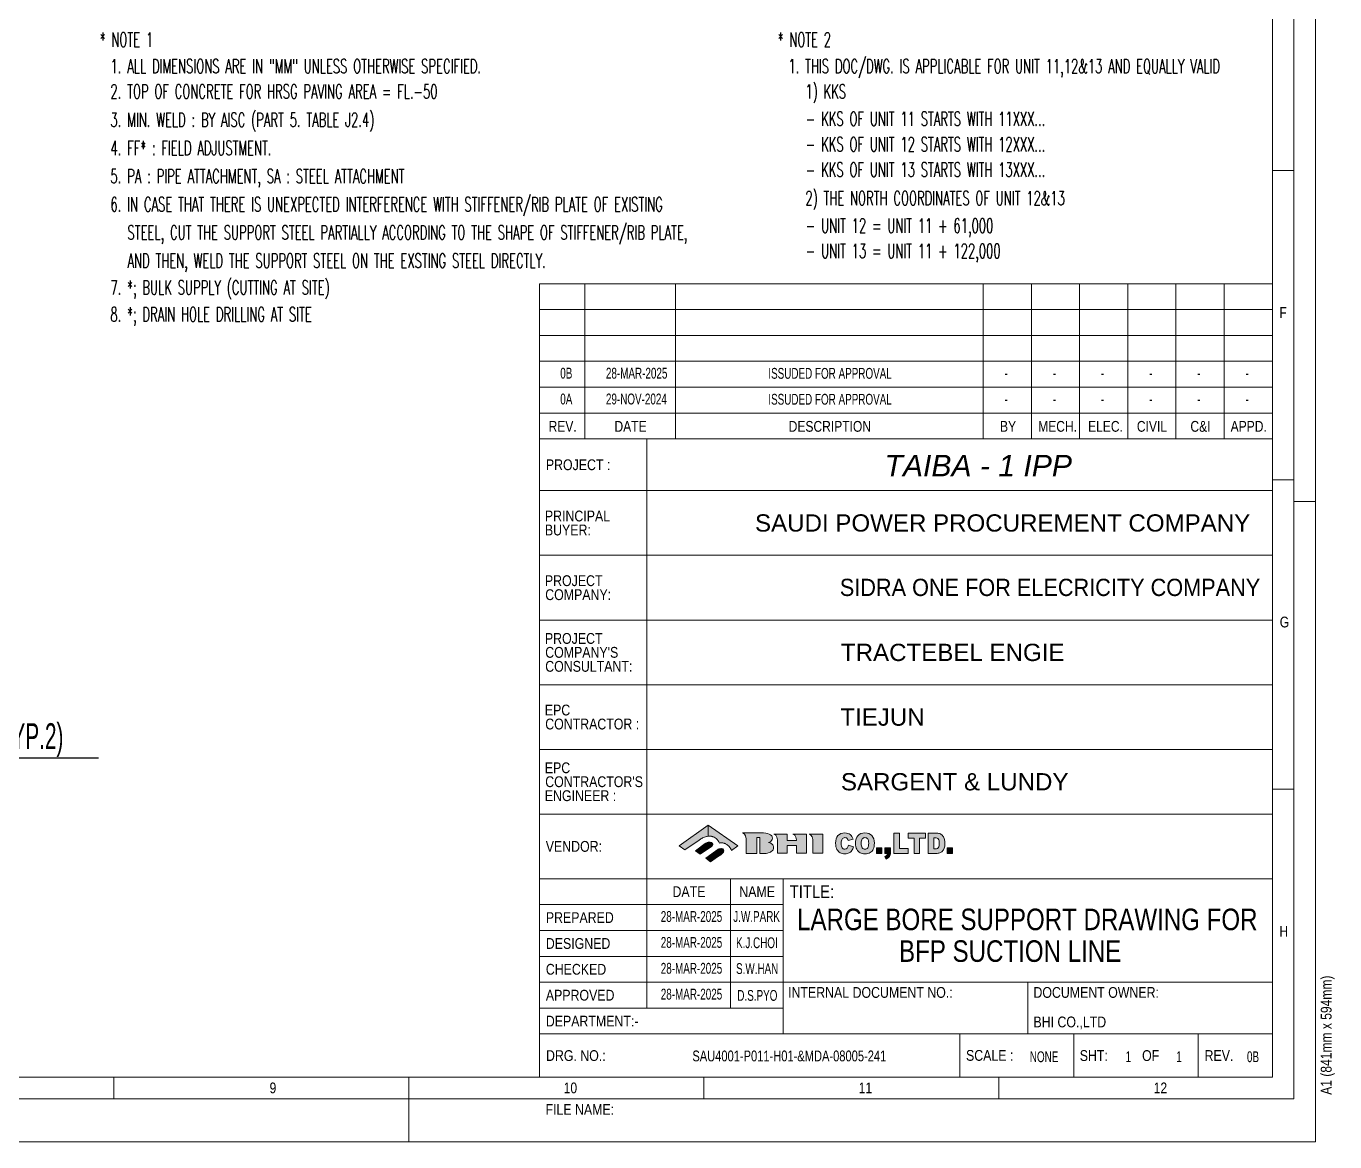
# Model space of a CAD drawing. Header units: millimetres. Extents: x 0 to 4222, y 0 to 2966.
# Drawn here: x 2707 to 4222, y 0 to 1292 of the extents above; entities that cross this region are included whole.
import ezdxf
from ezdxf.enums import TextEntityAlignment as Align

# ---------------------------------------------------------------- set-up
doc = ezdxf.new("R2010")
doc.units = ezdxf.units.MM
doc.header["$LTSCALE"] = 50
for name, color, linetype, lineweight in [('4', 4, 'Continuous', 9), ('G-ANNO-BRDR', 3, 'Continuous', 0), ('G-ANNO-TTLB', 7, 'Continuous', 0)]:
    doc.layers.add(name, color=color, linetype=linetype, lineweight=lineweight)
for name, color, linetype in [('dimension', 7, 'Continuous'), ('Layer 1', 7, 'Continuous'), ('text', 2, 'Continuous')]:
    doc.layers.add(name, color=color, linetype=linetype)
doc.styles.add('ROMANS', font='romans.shx', dxfattribs={"width": 0.8, "bigfont": 'whgtxt.shx'})
doc.styles.add('Style-Arial', font='ARIAL.TTF')
doc.styles.add('Style-Arial IF', font='ARIALI.TTF')
doc.styles.add('Style-Arial Narrow', font='ARIALN.TTF')

# ---------------------------------------------------------------- blocks, each defined once
blk = doc.blocks.new('block 21')
at = {"layer": 'Layer 1', "true_color": 0x004081}
h = blk.add_hatch(color=156, dxfattribs=at)
h.dxf.hatch_style = 2
edge = h.paths.add_edge_path()
edge.add_spline(control_points=[(6.321, 16.872), (6.321, 16.872), (6.321, 16.872), (6.321, 16.872), (6.321, 17.616), (6.321, 17.616), (6.321, 17.616), (6.467, 17.616), (6.467, 17.616), (6.467, 17.616), (6.467, 16.872), (6.467, 16.872), (6.467, 16.872), (6.535, 16.872), (6.535, 16.872), (6.643, 16.872), (6.72, 16.875), (6.764, 16.882), (6.809, 16.889), (6.854, 16.9), (6.9, 16.915), (6.945, 16.931), (6.98, 16.947), (7.004, 16.963), (7.039, 16.986), (7.066, 17.014), (7.085, 17.048), (7.104, 17.081), (7.114, 17.119), (7.114, 17.161), (7.114, 17.218), (7.093, 17.267), (7.051, 17.306), (7.009, 17.345), (6.952, 17.371), (6.881, 17.384), (7.001, 17.438), (7.062, 17.506), (7.062, 17.589), (7.062, 17.675), (7.009, 17.741), (6.903, 17.786), (6.821, 17.821), (6.694, 17.838), (6.522, 17.838), (6.522, 17.838), (6.057, 17.838), (6.057, 17.838), (6.057, 17.838), (6.058, 17.838), (6.058, 17.838), (6.058, 17.838), (5.66, 17.838), (5.66, 17.838), (5.66, 17.838), (5.829, 17.768), (5.829, 17.564), (5.829, 17.564), (5.829, 17.564), (5.829, 17.564), (5.829, 17.564), (5.829, 16.872), (5.829, 16.872), (5.829, 16.872), (6.321, 16.872), (6.321, 16.872)], knot_values=[0, 0, 0, 0, 0.0001, 0.0002, 1, 1, 1, 2, 2, 2, 3, 3, 3, 4, 4, 4, 5, 5, 5, 6, 6, 6, 7, 7, 7, 8, 8, 8, 9, 9, 9, 10, 10, 10, 11, 11, 11, 12, 12, 12, 13, 13, 13, 14, 14, 14, 15, 15, 15, 16, 16, 16, 17, 17, 17, 18, 18, 18, 19, 19, 19, 20, 20, 20, 21, 21, 21, 21], degree=3, periodic=0)
h = blk.add_hatch(color=156, dxfattribs=at)
h.dxf.hatch_style = 2
edge = h.paths.add_edge_path()
edge.add_spline(control_points=[(7.523, 17.785), (7.523, 17.785), (7.523, 17.785), (7.523, 17.785), (7.125, 17.785), (7.125, 17.785), (7.125, 17.785), (7.294, 17.715), (7.294, 17.511), (7.294, 17.511), (7.294, 17.511), (7.294, 17.511), (7.294, 17.511), (7.294, 16.898), (7.294, 16.898), (7.294, 16.898), (7.754, 16.898), (7.754, 16.898), (7.754, 16.898), (7.754, 17.241), (7.754, 17.241), (7.754, 17.241), (8.184, 17.241), (8.184, 17.241), (8.184, 17.241), (8.184, 16.898), (8.184, 16.898), (8.184, 16.898), (8.644, 16.898), (8.644, 16.898), (8.644, 16.898), (8.644, 17.785), (8.644, 17.785), (8.644, 17.785), (8.412, 17.785), (8.412, 17.785), (8.412, 17.785), (8.412, 17.785), (8.412, 17.785), (8.412, 17.785), (8.014, 17.785), (8.014, 17.785), (8.014, 17.785), (8.183, 17.715), (8.183, 17.511), (8.183, 17.511), (8.184, 17.511), (8.184, 17.511), (8.184, 17.511), (8.184, 17.484), (8.184, 17.484), (8.184, 17.484), (7.754, 17.484), (7.754, 17.484), (7.754, 17.484), (7.754, 17.785), (7.754, 17.785), (7.754, 17.785), (7.523, 17.785), (7.523, 17.785), (7.523, 17.785), (7.523, 17.785), (7.523, 17.785)], knot_values=[0, 0, 0, 0, 0.0001, 0.0002, 1, 1, 1, 2, 2, 2, 3, 3, 3, 4, 4, 4, 5, 5, 5, 6, 6, 6, 7, 7, 7, 8, 8, 8, 9, 9, 9, 10, 10, 10, 11, 11, 11, 12, 12, 12, 13, 13, 13, 14, 14, 14, 15, 15, 15, 16, 16, 16, 17, 17, 17, 18, 18, 18, 19, 19, 19, 20, 20, 20, 20], degree=3, periodic=0)
h = blk.add_hatch(color=156, dxfattribs=at)
h.dxf.hatch_style = 2
edge = h.paths.add_edge_path()
edge.add_spline(control_points=[(8.946, 16.898), (8.946, 16.898), (8.946, 16.898), (8.946, 16.898), (9.406, 16.898), (9.406, 16.898), (9.406, 16.898), (9.406, 17.785), (9.406, 17.785), (9.406, 17.785), (9.176, 17.785), (9.176, 17.785), (9.176, 17.785), (9.176, 17.785), (9.176, 17.785), (9.176, 17.785), (8.778, 17.785), (8.778, 17.785), (8.778, 17.785), (8.939, 17.718), (8.946, 17.525), (8.946, 17.525), (8.946, 16.898), (8.946, 16.898)], knot_values=[0, 0, 0, 0, 0.0001, 0.0002, 1, 1, 1, 2, 2, 2, 3, 3, 3, 4, 4, 4, 5, 5, 5, 6, 6, 6, 7, 7, 7, 7], degree=3, periodic=0)
at = {"layer": 'Layer 1', "lineweight": 0}
for points, knots in [([(7.051, 17.306), (7.009, 17.345), (6.952, 17.371), (6.881, 17.384), (7.001, 17.438), (7.062, 17.506), (7.062, 17.589), (7.062, 17.675), (7.009, 17.741), (6.903, 17.786), (6.821, 17.821), (6.694, 17.838), (6.522, 17.838), (6.522, 17.838), (6.057, 17.838), (6.057, 17.838), (6.057, 17.838), (6.058, 17.838), (6.058, 17.838), (6.058, 17.838), (5.66, 17.838), (5.66, 17.838), (5.66, 17.838), (5.829, 17.768), (5.829, 17.564), (5.829, 17.564), (5.829, 17.564), (5.829, 17.564), (5.829, 17.564), (5.829, 16.872), (5.829, 16.872), (5.829, 16.872), (6.321, 16.872), (6.321, 16.872), (6.321, 16.872), (6.321, 17.616), (6.321, 17.616), (6.321, 17.616), (6.467, 17.616), (6.467, 17.616), (6.467, 17.616), (6.467, 16.872), (6.467, 16.872), (6.467, 16.872), (6.535, 16.872), (6.535, 16.872), (6.643, 16.872), (6.72, 16.875), (6.764, 16.882), (6.809, 16.889), (6.854, 16.9), (6.9, 16.915), (6.945, 16.931), (6.98, 16.947), (7.004, 16.963), (7.039, 16.986), (7.066, 17.014), (7.085, 17.048), (7.104, 17.081), (7.114, 17.119), (7.114, 17.161), (7.114, 17.218), (7.093, 17.267), (7.051, 17.306)], [0, 0, 0, 0, 1, 1, 1, 2, 2, 2, 3, 3, 3, 4, 4, 4, 5, 5, 5, 6, 6, 6, 7, 7, 7, 8, 8, 8, 9, 9, 9, 10, 10, 10, 11, 11, 11, 12, 12, 12, 13, 13, 13, 14, 14, 14, 15, 15, 15, 16, 16, 16, 17, 17, 17, 18, 18, 18, 19, 19, 19, 20, 20, 20, 21, 21, 21, 21]), ([(8.412, 17.785), (8.412, 17.785), (8.412, 17.785), (8.412, 17.785), (8.412, 17.785), (8.014, 17.785), (8.014, 17.785), (8.014, 17.785), (8.183, 17.715), (8.183, 17.511), (8.183, 17.511), (8.184, 17.511), (8.184, 17.511), (8.184, 17.511), (8.184, 17.484), (8.184, 17.484), (8.184, 17.484), (7.754, 17.484), (7.754, 17.484), (7.754, 17.484), (7.754, 17.785), (7.754, 17.785), (7.754, 17.785), (7.523, 17.785), (7.523, 17.785), (7.523, 17.785), (7.523, 17.785), (7.523, 17.785), (7.523, 17.785), (7.125, 17.785), (7.125, 17.785), (7.125, 17.785), (7.294, 17.715), (7.294, 17.511), (7.294, 17.511), (7.294, 17.511), (7.294, 17.511), (7.294, 17.511), (7.294, 16.898), (7.294, 16.898), (7.294, 16.898), (7.754, 16.898), (7.754, 16.898), (7.754, 16.898), (7.754, 17.241), (7.754, 17.241), (7.754, 17.241), (8.184, 17.241), (8.184, 17.241), (8.184, 17.241), (8.184, 16.898), (8.184, 16.898), (8.184, 16.898), (8.644, 16.898), (8.644, 16.898), (8.644, 16.898), (8.644, 17.785), (8.644, 17.785), (8.644, 17.785), (8.412, 17.785), (8.412, 17.785)], [0, 0, 0, 0, 1, 1, 1, 2, 2, 2, 3, 3, 3, 4, 4, 4, 5, 5, 5, 6, 6, 6, 7, 7, 7, 8, 8, 8, 9, 9, 9, 10, 10, 10, 11, 11, 11, 12, 12, 12, 13, 13, 13, 14, 14, 14, 15, 15, 15, 16, 16, 16, 17, 17, 17, 18, 18, 18, 19, 19, 19, 20, 20, 20, 20]), ([(9.176, 17.785), (9.176, 17.785), (9.176, 17.785), (9.176, 17.785), (9.176, 17.785), (8.778, 17.785), (8.778, 17.785), (8.778, 17.785), (8.939, 17.718), (8.946, 17.525), (8.946, 17.525), (8.946, 16.898), (8.946, 16.898), (8.946, 16.898), (9.406, 16.898), (9.406, 16.898), (9.406, 16.898), (9.406, 17.785), (9.406, 17.785), (9.406, 17.785), (9.176, 17.785), (9.176, 17.785)], [0, 0, 0, 0, 1, 1, 1, 2, 2, 2, 3, 3, 3, 4, 4, 4, 5, 5, 5, 6, 6, 6, 7, 7, 7, 7])]:
    blk.add_open_spline(points, degree=3, knots=knots, dxfattribs=at)
blk = doc.blocks.new('block 23')
at = {"layer": 'Layer 1', "true_color": 0x62b635}
h = blk.add_hatch(color=85, dxfattribs=at)
h.dxf.hatch_style = 2
edge = h.paths.add_edge_path()
edge.add_spline(control_points=[(4.059, 18.2), (4.059, 18.2), (4.059, 18.2), (4.059, 18.2), (2.694, 17.233), (2.694, 17.233), (2.694, 17.233), (2.968, 17.039), (2.968, 17.039), (2.968, 17.039), (3.629, 17.503), (3.629, 17.503), (3.645, 17.513), (3.663, 17.525), (3.681, 17.536), (3.704, 17.551), (3.728, 17.565), (3.753, 17.58), (3.753, 17.58), (3.753, 17.58), (3.753, 17.58), (3.753, 17.58), (3.761, 17.585), (3.776, 17.593), (3.784, 17.598), (3.794, 17.603), (3.805, 17.608), (3.845, 17.628), (3.905, 17.654), (3.975, 17.67), (3.975, 17.67), (3.975, 17.67), (3.975, 17.67), (3.981, 17.672), (3.988, 17.673), (3.994, 17.675), (3.997, 17.675), (4, 17.676), (4.002, 17.676), (4.021, 17.68), (4.039, 17.683), (4.059, 17.684), (4.059, 17.684), (4.059, 18.2), (4.059, 18.2)], knot_values=[0, 0, 0, 0, 0.0001, 0.0002, 1, 1, 1, 2, 2, 2, 3, 3, 3, 4, 4, 4, 5, 5, 5, 6, 6, 6, 7, 7, 7, 8, 8, 8, 9, 9, 9, 10, 10, 10, 11, 11, 11, 12, 12, 12, 13, 13, 13, 14, 14, 14, 14], degree=3, periodic=0)
h = blk.add_hatch(color=85, dxfattribs=at)
h.dxf.hatch_style = 2
edge = h.paths.add_edge_path()
edge.add_spline(control_points=[(3.679, 16.836), (3.679, 16.836), (3.679, 16.836), (3.679, 16.836), (4.058, 17.099), (4.058, 17.099), (4.058, 17.099), (4.058, 17.402), (4.058, 17.402), (3.994, 17.389), (3.94, 17.353), (3.923, 17.341), (3.923, 17.341), (3.916, 17.336), (3.916, 17.336), (3.916, 17.336), (3.454, 16.995), (3.454, 16.995), (3.454, 16.995), (3.679, 16.836), (3.679, 16.836)], knot_values=[0, 0, 0, 0, 0.0001, 0.0002, 1, 1, 1, 2, 2, 2, 3, 3, 3, 4, 4, 4, 5, 5, 5, 6, 6, 6, 6], degree=3, periodic=0)
h = blk.add_hatch(color=85, dxfattribs=at)
h.dxf.hatch_style = 2
edge = h.paths.add_edge_path()
edge.add_spline(control_points=[(4.166, 16.491), (4.166, 16.491), (4.166, 16.491), (4.166, 16.491), (4.487, 16.713), (4.487, 16.713), (4.487, 16.713), (4.487, 17.053), (4.487, 17.053), (4.486, 17.053), (4.486, 17.052), (4.485, 17.052), (4.485, 17.052), (4.461, 17.034), (4.461, 17.034), (4.461, 17.034), (3.941, 16.65), (3.941, 16.65), (3.941, 16.65), (4.166, 16.491), (4.166, 16.491)], knot_values=[0, 0, 0, 0, 0.0001, 0.0002, 1, 1, 1, 2, 2, 2, 3, 3, 3, 4, 4, 4, 5, 5, 5, 6, 6, 6, 6], degree=3, periodic=0)
at = {"layer": 'Layer 1', "lineweight": 0}
for points, knots in [([(3.629, 17.503), (3.645, 17.513), (3.663, 17.525), (3.681, 17.536), (3.704, 17.551), (3.728, 17.565), (3.753, 17.58), (3.753, 17.58), (3.753, 17.58), (3.753, 17.58), (3.753, 17.58), (3.761, 17.585), (3.776, 17.593), (3.784, 17.598), (3.794, 17.603), (3.805, 17.608), (3.845, 17.628), (3.905, 17.654), (3.975, 17.67), (3.975, 17.67), (3.975, 17.67), (3.975, 17.67), (3.981, 17.672), (3.988, 17.673), (3.994, 17.675), (3.997, 17.675), (4, 17.676), (4.002, 17.676), (4.021, 17.68), (4.039, 17.683), (4.059, 17.684), (4.059, 17.684), (4.059, 18.2), (4.059, 18.2), (4.059, 18.2), (2.694, 17.233), (2.694, 17.233), (2.694, 17.233), (2.968, 17.039), (2.968, 17.039), (2.968, 17.039), (3.629, 17.503), (3.629, 17.503)], [0, 0, 0, 0, 1, 1, 1, 2, 2, 2, 3, 3, 3, 4, 4, 4, 5, 5, 5, 6, 6, 6, 7, 7, 7, 8, 8, 8, 9, 9, 9, 10, 10, 10, 11, 11, 11, 12, 12, 12, 13, 13, 13, 14, 14, 14, 14]), ([(4.058, 17.099), (4.058, 17.099), (4.058, 17.402), (4.058, 17.402), (3.994, 17.389), (3.94, 17.353), (3.923, 17.341), (3.923, 17.341), (3.916, 17.336), (3.916, 17.336), (3.916, 17.336), (3.454, 16.995), (3.454, 16.995), (3.454, 16.995), (3.679, 16.836), (3.679, 16.836), (3.679, 16.836), (4.058, 17.099), (4.058, 17.099)], [0, 0, 0, 0, 1, 1, 1, 2, 2, 2, 3, 3, 3, 4, 4, 4, 5, 5, 5, 6, 6, 6, 6]), ([(4.487, 16.713), (4.487, 16.713), (4.487, 17.053), (4.487, 17.053), (4.486, 17.053), (4.486, 17.052), (4.485, 17.052), (4.485, 17.052), (4.461, 17.034), (4.461, 17.034), (4.461, 17.034), (3.941, 16.65), (3.941, 16.65), (3.941, 16.65), (4.166, 16.491), (4.166, 16.491), (4.166, 16.491), (4.487, 16.713), (4.487, 16.713)], [0, 0, 0, 0, 1, 1, 1, 2, 2, 2, 3, 3, 3, 4, 4, 4, 5, 5, 5, 6, 6, 6, 6])]:
    blk.add_open_spline(points, degree=3, knots=knots, dxfattribs=at)
blk = doc.blocks.new('block 22')
at = {"layer": 'Layer 1', "true_color": 0x004081}
h = blk.add_hatch(color=156, dxfattribs=at)
h.dxf.hatch_style = 2
edge = h.paths.add_edge_path()
edge.add_spline(control_points=[(4.998, 17.235), (4.998, 17.235), (4.998, 17.235), (5.024, 17.212), (5.049, 17.186), (5.073, 17.155), (5.082, 17.142), (5.092, 17.127), (5.101, 17.112), (5.102, 17.11), (5.102, 17.109), (5.103, 17.107), (5.103, 17.107), (5.103, 17.107), (5.103, 17.107), (5.118, 17.081), (5.13, 17.052), (5.138, 17.022), (5.138, 17.022), (5.433, 17.227), (5.433, 17.227), (5.433, 17.227), (4.059, 18.2), (4.059, 18.2), (4.059, 18.2), (4.059, 17.684), (4.059, 17.684), (4.103, 17.689), (4.15, 17.687), (4.196, 17.678), (4.199, 17.678), (4.203, 17.677), (4.207, 17.676), (4.216, 17.675), (4.226, 17.672), (4.235, 17.67), (4.245, 17.667), (4.255, 17.664), (4.264, 17.66), (4.266, 17.66), (4.267, 17.659), (4.268, 17.659), (4.285, 17.652), (4.305, 17.644), (4.326, 17.633), (4.389, 17.602), (4.461, 17.552), (4.524, 17.472), (4.547, 17.439), (4.568, 17.402), (4.582, 17.362), (4.592, 17.365), (4.622, 17.372), (4.664, 17.373), (4.682, 17.373), (4.702, 17.372), (4.723, 17.37), (4.737, 17.368), (4.751, 17.365), (4.766, 17.362), (4.772, 17.361), (4.778, 17.36), (4.784, 17.358), (4.793, 17.356), (4.804, 17.353), (4.814, 17.349), (4.822, 17.346), (4.831, 17.343), (4.839, 17.339), (4.847, 17.336), (4.855, 17.333), (4.864, 17.329), (4.907, 17.308), (4.953, 17.278), (4.998, 17.235)], knot_values=[0, 0, 0, 0, 0.0001, 0.0002, 1, 1, 1, 2, 2, 2, 3, 3, 3, 4, 4, 4, 5, 5, 5, 6, 6, 6, 7, 7, 7, 8, 8, 8, 9, 9, 9, 10, 10, 10, 11, 11, 11, 12, 12, 12, 13, 13, 13, 14, 14, 14, 15, 15, 15, 16, 16, 16, 17, 17, 17, 18, 18, 18, 19, 19, 19, 20, 20, 20, 21, 21, 21, 22, 22, 22, 23, 23, 23, 24, 24, 24, 24], degree=3, periodic=0)
h = blk.add_hatch(color=156, dxfattribs=at)
h.dxf.hatch_style = 2
edge = h.paths.add_edge_path()
edge.add_spline(control_points=[(4.265, 17.323), (4.265, 17.323), (4.265, 17.323), (4.264, 17.328), (4.263, 17.332), (4.261, 17.336), (4.242, 17.379), (4.198, 17.397), (4.153, 17.404), (4.131, 17.407), (4.109, 17.408), (4.09, 17.407), (4.079, 17.406), (4.068, 17.405), (4.058, 17.402), (4.058, 17.402), (4.058, 17.099), (4.058, 17.099), (4.058, 17.099), (4.193, 17.193), (4.193, 17.193), (4.193, 17.193), (4.217, 17.211), (4.217, 17.211), (4.223, 17.215), (4.23, 17.22), (4.234, 17.225), (4.234, 17.225), (4.235, 17.225), (4.235, 17.225), (4.271, 17.265), (4.269, 17.305), (4.265, 17.323)], knot_values=[0, 0, 0, 0, 0.0001, 0.0002, 1, 1, 1, 2, 2, 2, 3, 3, 3, 4, 4, 4, 5, 5, 5, 6, 6, 6, 7, 7, 7, 8, 8, 8, 9, 9, 9, 10, 10, 10, 10], degree=3, periodic=0)
h = blk.add_hatch(color=156, dxfattribs=at)
h.dxf.hatch_style = 2
edge = h.paths.add_edge_path()
edge.add_spline(control_points=[(4.487, 16.713), (4.487, 16.713), (4.487, 16.713), (4.487, 16.713), (4.641, 16.82), (4.641, 16.82), (4.641, 16.82), (4.671, 16.843), (4.671, 16.843), (4.671, 16.843), (4.69, 16.857), (4.69, 16.857), (4.69, 16.857), (4.704, 16.867), (4.704, 16.867), (4.753, 16.904), (4.771, 16.93), (4.777, 16.941), (4.793, 16.976), (4.794, 17.014), (4.776, 17.047), (4.756, 17.083), (4.718, 17.103), (4.677, 17.104), (4.676, 17.105), (4.675, 17.105), (4.674, 17.105), (4.673, 17.105), (4.672, 17.105), (4.671, 17.105), (4.665, 17.105), (4.658, 17.105), (4.652, 17.105), (4.611, 17.104), (4.577, 17.096), (4.55, 17.086), (4.526, 17.076), (4.503, 17.064), (4.487, 17.053), (4.487, 17.053), (4.487, 16.713), (4.487, 16.713)], knot_values=[0, 0, 0, 0, 0.0001, 0.0002, 1, 1, 1, 2, 2, 2, 3, 3, 3, 4, 4, 4, 5, 5, 5, 6, 6, 6, 7, 7, 7, 8, 8, 8, 9, 9, 9, 10, 10, 10, 11, 11, 11, 12, 12, 12, 13, 13, 13, 13], degree=3, periodic=0)
at = {"layer": 'Layer 1', "lineweight": 0}
for points, knots in [([(4.059, 18.2), (4.059, 18.2), (4.059, 17.684), (4.059, 17.684), (4.103, 17.689), (4.15, 17.687), (4.196, 17.678), (4.199, 17.678), (4.203, 17.677), (4.207, 17.676), (4.216, 17.675), (4.226, 17.672), (4.235, 17.67), (4.245, 17.667), (4.255, 17.664), (4.264, 17.66), (4.266, 17.66), (4.267, 17.659), (4.268, 17.659), (4.285, 17.652), (4.305, 17.644), (4.326, 17.633), (4.389, 17.602), (4.461, 17.552), (4.524, 17.472), (4.547, 17.439), (4.568, 17.402), (4.582, 17.362), (4.592, 17.365), (4.622, 17.372), (4.664, 17.373), (4.682, 17.373), (4.702, 17.372), (4.723, 17.37), (4.737, 17.368), (4.751, 17.365), (4.766, 17.362), (4.772, 17.361), (4.778, 17.36), (4.784, 17.358), (4.793, 17.356), (4.804, 17.353), (4.814, 17.349), (4.822, 17.346), (4.831, 17.343), (4.839, 17.339), (4.847, 17.336), (4.855, 17.333), (4.864, 17.329), (4.907, 17.308), (4.953, 17.278), (4.998, 17.235), (5.024, 17.212), (5.049, 17.186), (5.073, 17.155), (5.082, 17.142), (5.092, 17.127), (5.101, 17.112), (5.102, 17.11), (5.102, 17.109), (5.103, 17.107), (5.103, 17.107), (5.103, 17.107), (5.103, 17.107), (5.118, 17.081), (5.13, 17.052), (5.138, 17.022), (5.138, 17.022), (5.433, 17.227), (5.433, 17.227), (5.433, 17.227), (4.059, 18.2), (4.059, 18.2)], [0, 0, 0, 0, 1, 1, 1, 2, 2, 2, 3, 3, 3, 4, 4, 4, 5, 5, 5, 6, 6, 6, 7, 7, 7, 8, 8, 8, 9, 9, 9, 10, 10, 10, 11, 11, 11, 12, 12, 12, 13, 13, 13, 14, 14, 14, 15, 15, 15, 16, 16, 16, 17, 17, 17, 18, 18, 18, 19, 19, 19, 20, 20, 20, 21, 21, 21, 22, 22, 22, 23, 23, 23, 24, 24, 24, 24]), ([(4.261, 17.336), (4.242, 17.379), (4.198, 17.397), (4.153, 17.404), (4.131, 17.407), (4.109, 17.408), (4.09, 17.407), (4.079, 17.406), (4.068, 17.405), (4.058, 17.402), (4.058, 17.402), (4.058, 17.099), (4.058, 17.099), (4.058, 17.099), (4.193, 17.193), (4.193, 17.193), (4.193, 17.193), (4.217, 17.211), (4.217, 17.211), (4.223, 17.215), (4.23, 17.22), (4.234, 17.225), (4.234, 17.225), (4.235, 17.225), (4.235, 17.225), (4.271, 17.265), (4.269, 17.305), (4.265, 17.323), (4.264, 17.328), (4.263, 17.332), (4.261, 17.336)], [0, 0, 0, 0, 1, 1, 1, 2, 2, 2, 3, 3, 3, 4, 4, 4, 5, 5, 5, 6, 6, 6, 7, 7, 7, 8, 8, 8, 9, 9, 9, 10, 10, 10, 10]), ([(4.777, 16.941), (4.793, 16.976), (4.794, 17.014), (4.776, 17.047), (4.756, 17.083), (4.718, 17.103), (4.677, 17.104), (4.676, 17.105), (4.675, 17.105), (4.674, 17.105), (4.673, 17.105), (4.672, 17.105), (4.671, 17.105), (4.665, 17.105), (4.658, 17.105), (4.652, 17.105), (4.611, 17.104), (4.577, 17.096), (4.55, 17.086), (4.526, 17.076), (4.503, 17.064), (4.487, 17.053), (4.487, 17.053), (4.487, 16.713), (4.487, 16.713), (4.487, 16.713), (4.641, 16.82), (4.641, 16.82), (4.641, 16.82), (4.671, 16.843), (4.671, 16.843), (4.671, 16.843), (4.69, 16.857), (4.69, 16.857), (4.69, 16.857), (4.704, 16.867), (4.704, 16.867), (4.753, 16.904), (4.771, 16.93), (4.777, 16.941)], [0, 0, 0, 0, 1, 1, 1, 2, 2, 2, 3, 3, 3, 4, 4, 4, 5, 5, 5, 6, 6, 6, 7, 7, 7, 8, 8, 8, 9, 9, 9, 10, 10, 10, 11, 11, 11, 12, 12, 12, 13, 13, 13, 13])]:
    blk.add_open_spline(points, degree=3, knots=knots, dxfattribs=at)
at = {"layer": 'Layer 1'}
blk.add_blockref('block 23', (0, 0), dxfattribs=at)
blk = doc.blocks.new('1111')
at = {"layer": 'Layer 1', "true_color": 0x004081}
h = blk.add_hatch(color=156, dxfattribs=at)
h.dxf.hatch_style = 2
edge = h.paths.add_edge_path()
edge.add_spline(control_points=[(3648.9, 356.7), (3648.9, 356.7), (3648.9, 356.7), (3651.5, 357.7), (3654.9, 357.7), (3657.6, 357.7), (3659.7, 357.1), (3661.2, 355.9), (3662.7, 354.8), (3663.9, 352.9), (3664.6, 350.5), (3664.6, 350.5), (3658.8, 349), (3658.8, 349), (3658.6, 349.8), (3658.4, 350.3), (3658.2, 350.6), (3657.8, 351.2), (3657.4, 351.6), (3656.8, 351.9), (3656.3, 352.2), (3655.7, 352.3), (3655.1, 352.3), (3653.6, 352.3), (3652.5, 351.7), (3651.7, 350.4), (3651.1, 349.4), (3650.8, 347.8), (3650.8, 345.8), (3650.8, 343.2), (3651.1, 341.4), (3651.8, 340.4), (3652.6, 339.5), (3653.6, 339), (3654.8, 339), (3656.1, 339), (3657, 339.4), (3657.7, 340.2), (3658.3, 340.9), (3658.8, 342.1), (3659.1, 343.5), (3659.1, 343.5), (3664.8, 341.6), (3664.8, 341.6), (3664.4, 339.8), (3663.8, 338.4), (3663, 337.2), (3662.2, 336), (3661.1, 335.1), (3659.9, 334.5), (3658.7, 333.9), (3657.1, 333.6), (3655.2, 333.6), (3652.9, 333.6), (3651.1, 334), (3649.6, 334.7), (3648.1, 335.4), (3646.9, 336.7), (3645.8, 338.6), (3644.8, 340.4), (3644.2, 342.8), (3644.2, 345.7), (3644.2, 349.6), (3645.2, 352.5), (3647, 354.6), (3648.9, 356.7)], knot_values=[0, 0, 0, 0, 0.0001, 0.0002, 1, 1, 1, 2, 2, 2, 3, 3, 3, 4, 4, 4, 5, 5, 5, 6, 6, 6, 7, 7, 7, 8, 8, 8, 9, 9, 9, 10, 10, 10, 11, 11, 11, 12, 12, 12, 13, 13, 13, 14, 14, 14, 15, 15, 15, 16, 16, 16, 17, 17, 17, 18, 18, 18, 19, 19, 19, 20, 20, 20, 21, 21, 21, 21], degree=3, periodic=0)
h = blk.add_hatch(color=156, dxfattribs=at)
h.dxf.hatch_style = 2
edge = h.paths.add_edge_path()
edge.add_spline(control_points=[(3674.2, 341.6), (3674.2, 341.6), (3674.2, 341.6), (3673.8, 343.3), (3673.8, 345.6), (3673.8, 348), (3674.2, 349.7), (3675, 350.7), (3675.8, 351.8), (3676.8, 352.3), (3678.1, 352.3), (3679.5, 352.3), (3680.6, 351.8), (3681.4, 350.8), (3682.2, 349.7), (3682.6, 348.1), (3682.6, 345.9), (3682.6, 343.3), (3682.2, 341.5), (3681.4, 340.5), (3680.7, 339.5), (3679.6, 339), (3678.2, 339), (3676.8, 339), (3675.8, 339.5), (3675, 340.5), (3674.2, 341.6)], knot_values=[0, 0, 0, 0, 0.0001, 0.0002, 1, 1, 1, 2, 2, 2, 3, 3, 3, 4, 4, 4, 5, 5, 5, 6, 6, 6, 7, 7, 7, 8, 8, 8, 8], degree=3, periodic=0)
edge = h.paths.add_edge_path()
edge.add_spline(control_points=[(3684.4, 356.7), (3684.4, 356.7), (3684.4, 356.7), (3681.7, 357.7), (3678.2, 357.7), (3674.7, 357.7), (3672, 356.7), (3670.1, 354.5), (3668.2, 352.4), (3667.2, 349.5), (3667.2, 345.6), (3667.2, 342.9), (3667.7, 340.6), (3668.7, 338.8), (3669.7, 337), (3670.9, 335.7), (3672.5, 334.8), (3674.1, 334), (3676, 333.6), (3678.4, 333.6), (3680.8, 333.6), (3682.7, 334.1), (3684.3, 335), (3685.9, 336), (3687.1, 337.4), (3687.9, 339.1), (3688.7, 340.9), (3689.1, 343.1), (3689.1, 345.8), (3689.1, 349.6), (3688.2, 352.5), (3686.3, 354.6), (3684.4, 356.7)], knot_values=[0, 0, 0, 0, 0.0001, 0.0002, 1, 1, 1, 2, 2, 2, 3, 3, 3, 4, 4, 4, 5, 5, 5, 6, 6, 6, 7, 7, 7, 8, 8, 8, 9, 9, 9, 10, 10, 10, 10], degree=3, periodic=0)
h = blk.add_hatch(color=156, dxfattribs=at)
h.dxf.hatch_style = 2
h.paths.add_polyline_path([(3711.6, 357.4), (3718.2, 357.4), (3718.2, 339.7), (3728.4, 339.7), (3728.4, 334), (3711.6, 334)])
h = blk.add_hatch(color=156, dxfattribs=at)
h.dxf.hatch_style = 2
h.paths.add_polyline_path([(3728.4, 357.4), (3748.3, 357.4), (3748.3, 351.6), (3741.6, 351.6), (3741.6, 334), (3735.1, 334), (3735.1, 351.6), (3728.4, 351.6)])
h = blk.add_hatch(color=156, dxfattribs=at)
h.dxf.hatch_style = 2
edge = h.paths.add_edge_path()
edge.add_spline(control_points=[(3757.9, 339.3), (3757.9, 339.3), (3757.9, 339.3), (3757.9, 352.1), (3757.9, 352.1), (3757.9, 352.1), (3759.5, 352.1), (3759.5, 352.1), (3761.2, 352.1), (3762.4, 351.6), (3763.2, 350.7), (3763.9, 349.8), (3764.3, 348.1), (3764.3, 345.6), (3764.3, 343.7), (3764.1, 342.4), (3763.8, 341.5), (3763.4, 340.7), (3763, 340.1), (3762.4, 339.8), (3761.8, 339.4), (3760.8, 339.3), (3759.5, 339.3), (3759.5, 339.3), (3757.9, 339.3), (3757.9, 339.3), (3757.9, 339.3)], knot_values=[0, 0, 0, 0, 0.0001, 0.0002, 1, 1, 1, 2, 2, 2, 3, 3, 3, 4, 4, 4, 5, 5, 5, 6, 6, 6, 7, 7, 7, 8, 8, 8, 8], degree=3, periodic=0)
edge = h.paths.add_edge_path()
edge.add_spline(control_points=[(3751.3, 357.4), (3751.3, 357.4), (3751.3, 357.4), (3751.3, 334), (3751.3, 334), (3751.3, 334), (3761.1, 334), (3761.1, 334), (3762.2, 334), (3763.5, 334.2), (3764.9, 334.6), (3766, 334.9), (3767, 335.5), (3767.9, 336.5), (3768.8, 337.4), (3769.5, 338.5), (3770, 339.9), (3770.6, 341.3), (3770.8, 343.2), (3770.8, 345.7), (3770.8, 347.3), (3770.6, 348.8), (3770.3, 350.3), (3770, 351.7), (3769.4, 352.9), (3768.6, 354), (3767.9, 355.1), (3766.9, 355.9), (3765.7, 356.5), (3764.5, 357.1), (3763, 357.4), (3761.1, 357.4), (3761.1, 357.4), (3751.3, 357.4), (3751.3, 357.4), (3751.3, 357.4)], knot_values=[0, 0, 0, 0, 0.0001, 0.0002, 1, 1, 1, 2, 2, 2, 3, 3, 3, 4, 4, 4, 5, 5, 5, 6, 6, 6, 7, 7, 7, 8, 8, 8, 9, 9, 9, 10, 10, 10, 11, 11, 11, 11], degree=3, periodic=0)
h = blk.add_hatch(color=156, dxfattribs=at)
h.dxf.hatch_style = 2
h.paths.add_polyline_path([(3691.6, 340.5), (3697.8, 340.5), (3697.8, 334), (3691.6, 334)])
h = blk.add_hatch(color=156, dxfattribs=at)
h.dxf.hatch_style = 2
edge = h.paths.add_edge_path()
edge.add_spline(control_points=[(3707.7, 333.1), (3707.7, 333.1), (3707.7, 333.1), (3707.3, 331.6), (3706.6, 330.4), (3705.8, 329.3), (3704.6, 328.3), (3702.8, 327.4), (3702.8, 327.4), (3701.4, 330.2), (3701.4, 330.2), (3702.5, 330.8), (3703.3, 331.4), (3703.7, 332), (3704.1, 332.5), (3704.4, 333.2), (3704.4, 334), (3704.4, 334), (3701.4, 334), (3701.4, 334), (3701.4, 334), (3701.4, 340.5), (3701.4, 340.5), (3701.4, 340.5), (3707.7, 340.5), (3707.7, 340.5), (3707.7, 340.5), (3707.7, 335.1), (3707.7, 335.1), (3707.7, 333.1)], knot_values=[0, 0, 0, 0, 0.0001, 0.0002, 1, 1, 1, 2, 2, 2, 3, 3, 3, 4, 4, 4, 5, 5, 5, 6, 6, 6, 7, 7, 7, 8, 8, 8, 9, 9, 9, 9], degree=3, periodic=0)
h = blk.add_hatch(color=156, dxfattribs=at)
h.dxf.hatch_style = 2
h.paths.add_polyline_path([(3773.4, 340.5), (3779.7, 340.5), (3779.7, 334), (3773.4, 334)])
at = {"layer": 'G-ANNO-BRDR', "color": 3, "lineweight": 13, "ltscale": 0.172512}
for p, q in [((4200, 2966.5), (4200, 0)), ((4200, 0), (0, 0))]:
    blk.add_line(p, q, dxfattribs=at)
at = {"layer": 'G-ANNO-TTLB', "color": 7, "lineweight": 13, "ltscale": 0.172512}
for p, q in [((4175, 2916.5), (4175, 49.9)), ((4150.1, 2891.6), (4150.1, 74.9)), ((4150.1, 1124.9), (4175, 1124.9)), ((4150.1, 766.6), (4175, 766.6)), ((4175, 741.6), (4200, 741.6)), ((4150.1, 408.3), (4175, 408.3)), ((4150.1, 74.9), (99.9, 74.9)), ((2808.3, 74.9), (2808.3, 49.9)), ((3150, 74.9), (3150, 49.9)), ((3491.6, 74.9), (3491.6, 49.9)), ((3833.3, 74.9), (3833.3, 49.9)), ((4175, 74.9), (4175, 49.9)), ((4175, 49.9), (74.9, 49.9)), ((3150, 49.9), (3150, 0)), ((4150.1, 49.9), (4175, 49.9)), ((4200, 49.9), (4200, 0)), ((4200, 0), (4150.1, 0))]:
    blk.add_line(p, q, dxfattribs=at)
at = {"layer": 'G-ANNO-TTLB', "color": 7, "linetype": 'Continuous', "lineweight": 13}
for p, q in [((3301.1, 993.8), (4150.1, 993.8)), ((3301.1, 74.9), (3301.1, 993.8)), ((3353.8, 814), (3353.8, 993.8)), ((3458.8, 814), (3458.8, 993.8)), ((3815.3, 814), (3815.3, 993.8)), ((3871.1, 814), (3871.1, 993.8)), ((3926.9, 814), (3926.9, 993.8)), ((3982.7, 814), (3982.7, 993.8)), ((4038.5, 814), (4038.5, 993.8)), ((4094.3, 814), (4094.3, 993.8)), ((3301.1, 963.9), (4150.1, 963.9)), ((3301.1, 933.9), (4150.1, 933.9)), ((3301.1, 903.9), (4150.1, 903.9)), ((3301.1, 874), (4150.1, 874)), ((3301.1, 844), (4150.1, 844)), ((3301.1, 74.9), (4150.1, 74.9))]:
    blk.add_line(p, q, dxfattribs=at)
at = {"layer": 'G-ANNO-TTLB', "color": 7, "lineweight": 13}
for p, q in [((3301.1, 814), (4150.1, 814)), ((3425.5, 154.8), (3425.5, 814)), ((3301.1, 379.6), (4150.1, 379.5)), ((3301.1, 304.6), (4150.1, 304.6)), ((3522.4, 304.6), (3522.4, 154.8)), ((3583.6, 304.6), (3583.6, 124.9)), ((3301.1, 274.7), (3583.6, 274.7)), ((3301.1, 244.7), (3583.6, 244.7)), ((3301.1, 214.8), (3583.6, 214.7)), ((3301.1, 184.8), (3583.6, 184.8)), ((3583.6, 184.8), (4150.1, 184.8)), ((3866.9, 184.8), (3866.9, 124.9)), ((3301.1, 154.8), (3583.6, 154.8)), ((3301.1, 124.9), (3583.6, 124.9)), ((3301.1, 124.9), (4150.1, 124.9)), ((3788.3, 74.9), (3788.3, 124.9)), ((3920.1, 74.9), (3920.1, 124.9)), ((4064.1, 74.9), (4064.1, 124.9)), ((3301.1, 74.9), (4150.1, 74.9))]:
    blk.add_line(p, q, dxfattribs=at)
at = {"layer": 'G-ANNO-TTLB', "linetype": 'Continuous', "lineweight": 13}
for p, q in [((3301.1, 754.1), (4150.1, 754.1)), ((3301.1, 679.2), (4150.1, 679.2)), ((3301.1, 604.3), (4150.1, 604.3)), ((3301.1, 529.4), (4150.1, 529.4)), ((3301.1, 454.5), (4150.1, 454.5))]:
    blk.add_line(p, q, dxfattribs=at)
at = {"layer": 'Layer 1', "lineweight": 0}
for p, q in [((3711.6, 357.4), (3718.2, 357.4)), ((3711.6, 334), (3711.6, 357.4)), ((3718.2, 357.4), (3718.2, 339.7)), ((3728.4, 357.4), (3748.3, 357.4)), ((3728.4, 351.6), (3728.4, 357.4)), ((3735.1, 351.6), (3728.4, 351.6)), ((3735.1, 334), (3735.1, 351.6)), ((3748.3, 351.6), (3741.6, 351.6)), ((3741.6, 351.6), (3741.6, 334)), ((3748.3, 357.4), (3748.3, 351.6)), ((3691.6, 340.5), (3697.8, 340.5)), ((3691.6, 334), (3691.6, 340.5)), ((3697.8, 334), (3691.6, 334)), ((3697.8, 340.5), (3697.8, 334)), ((3728.4, 334), (3711.6, 334)), ((3718.2, 339.7), (3728.4, 339.7)), ((3728.4, 339.7), (3728.4, 334)), ((3741.6, 334), (3735.1, 334)), ((3773.4, 340.5), (3779.7, 340.5)), ((3773.4, 334), (3773.4, 340.5)), ((3779.7, 334), (3773.4, 334)), ((3779.7, 340.5), (3779.7, 334))]:
    blk.add_line(p, q, dxfattribs=at)
for points, knots in [([(3645.8, 338.6), (3644.8, 340.4), (3644.2, 342.8), (3644.2, 345.7), (3644.2, 349.6), (3645.2, 352.5), (3647, 354.6)], [6, 6, 6, 6, 7, 7, 7, 8, 8, 8, 8]), ([(3647, 354.6), (3648.9, 356.7), (3651.5, 357.7), (3654.9, 357.7), (3657.6, 357.7), (3659.7, 357.1), (3661.2, 355.9)], [8, 8, 8, 8, 9, 9, 9, 10, 10, 10, 10]), ([(3651.7, 350.4), (3651.1, 349.4), (3650.8, 347.8), (3650.8, 345.8), (3650.8, 343.2), (3651.1, 341.4), (3651.8, 340.4)], [16, 16, 16, 16, 17, 17, 17, 18, 18, 18, 18]), ([(3656.8, 351.9), (3656.3, 352.2), (3655.7, 352.3), (3655.1, 352.3), (3653.6, 352.3), (3652.5, 351.7), (3651.7, 350.4)], [14, 14, 14, 14, 15, 15, 15, 16, 16, 16, 16]), ([(3670.1, 354.5), (3668.2, 352.4), (3667.2, 349.5), (3667.2, 345.6), (3667.2, 342.9), (3667.7, 340.6), (3668.7, 338.8)], [8, 8, 8, 8, 9, 9, 9, 10, 10, 10, 10]), ([(3686.3, 354.6), (3684.4, 356.7), (3681.7, 357.7), (3678.2, 357.7), (3674.7, 357.7), (3672, 356.7), (3670.1, 354.5)], [6, 6, 6, 6, 7, 7, 7, 8, 8, 8, 8]), ([(3675, 340.5), (3674.2, 341.6), (3673.8, 343.3), (3673.8, 345.6), (3673.8, 348), (3674.2, 349.7), (3675, 350.7)], [6, 6, 6, 6, 7, 7, 7, 8, 8, 8, 8]), ([(3675, 350.7), (3675.8, 351.8), (3676.8, 352.3), (3678.1, 352.3), (3679.5, 352.3), (3680.6, 351.8), (3681.4, 350.8)], [0, 0, 0, 0, 1, 1, 1, 2, 2, 2, 2]), ([(3681.4, 350.8), (3682.2, 349.7), (3682.6, 348.1), (3682.6, 345.9), (3682.6, 343.3), (3682.2, 341.5), (3681.4, 340.5)], [2, 2, 2, 2, 3, 3, 3, 4, 4, 4, 4]), ([(3687.9, 339.1), (3688.7, 340.9), (3689.1, 343.1), (3689.1, 345.8), (3689.1, 349.6), (3688.2, 352.5), (3686.3, 354.6)], [4, 4, 4, 4, 5, 5, 5, 6, 6, 6, 6]), ([(3765.7, 356.5), (3764.5, 357.1), (3763, 357.4), (3761.1, 357.4), (3761.1, 357.4), (3751.3, 357.4), (3751.3, 357.4)], [8, 8, 8, 8, 9, 9, 9, 10, 10, 10, 10]), ([(3763.2, 350.7), (3763.9, 349.8), (3764.3, 348.1), (3764.3, 345.6), (3764.3, 343.7), (3764.1, 342.4), (3763.8, 341.5)], [1, 1, 1, 1, 2, 2, 2, 3, 3, 3, 3]), ([(3770, 339.9), (3770.6, 341.3), (3770.8, 343.2), (3770.8, 345.7), (3770.8, 347.3), (3770.6, 348.8), (3770.3, 350.3)], [4, 4, 4, 4, 5, 5, 5, 6, 6, 6, 6]), ([(3659.9, 334.5), (3658.7, 333.9), (3657.1, 333.6), (3655.2, 333.6), (3652.9, 333.6), (3651.1, 334), (3649.6, 334.7)], [3, 3, 3, 3, 4, 4, 4, 5, 5, 5, 5]), ([(3651.8, 340.4), (3652.6, 339.5), (3653.6, 339), (3654.8, 339), (3656.1, 339), (3657, 339.4), (3657.7, 340.2)], [18, 18, 18, 18, 19, 19, 19, 20, 20, 20, 20]), ([(3672.5, 334.8), (3674.1, 334), (3676, 333.6), (3678.4, 333.6), (3680.8, 333.6), (3682.7, 334.1), (3684.3, 335)], [1, 1, 1, 1, 2, 2, 2, 3, 3, 3, 3]), ([(3681.4, 340.5), (3680.7, 339.5), (3679.6, 339), (3678.2, 339), (3676.8, 339), (3675.8, 339.5), (3675, 340.5)], [4, 4, 4, 4, 5, 5, 5, 6, 6, 6, 6]), ([(3764.9, 334.6), (3766, 334.9), (3767, 335.5), (3767.9, 336.5), (3768.8, 337.4), (3769.5, 338.5), (3770, 339.9)], [2, 2, 2, 2, 3, 3, 3, 4, 4, 4, 4])]:
    blk.add_open_spline(points, degree=3, knots=knots, dxfattribs=at)
for points in [[(3658.2, 350.6), (3657.8, 351.2), (3657.4, 351.6), (3656.8, 351.9)], [(3658.8, 349), (3658.6, 349.8), (3658.4, 350.3), (3658.2, 350.6)], [(3664.6, 350.5), (3664.6, 350.5), (3658.8, 349), (3658.8, 349)], [(3661.2, 355.9), (3662.7, 354.8), (3663.9, 352.9), (3664.6, 350.5)], [(3751.3, 357.4), (3751.3, 357.4), (3751.3, 334), (3751.3, 334)], [(3757.9, 339.3), (3757.9, 339.3), (3757.9, 352.1), (3757.9, 352.1)], [(3757.9, 352.1), (3757.9, 352.1), (3759.5, 352.1), (3759.5, 352.1)], [(3759.5, 352.1), (3761.2, 352.1), (3762.4, 351.6), (3763.2, 350.7)], [(3768.6, 354), (3767.9, 355.1), (3766.9, 355.9), (3765.7, 356.5)], [(3770.3, 350.3), (3770, 351.7), (3769.4, 352.9), (3768.6, 354)], [(3649.6, 334.7), (3648.1, 335.4), (3646.9, 336.7), (3645.8, 338.6)], [(3657.7, 340.2), (3658.3, 340.9), (3658.8, 342.1), (3659.1, 343.5)], [(3659.1, 343.5), (3659.1, 343.5), (3664.8, 341.6), (3664.8, 341.6)], [(3663, 337.2), (3662.2, 336), (3661.1, 335.1), (3659.9, 334.5)], [(3664.8, 341.6), (3664.4, 339.8), (3663.8, 338.4), (3663, 337.2)], [(3668.7, 338.8), (3669.7, 337), (3670.9, 335.7), (3672.5, 334.8)], [(3684.3, 335), (3685.9, 336), (3687.1, 337.4), (3687.9, 339.1)], [(3701.4, 340.5), (3701.4, 340.5), (3707.7, 340.5), (3707.7, 340.5)], [(3701.4, 334), (3701.4, 334), (3701.4, 340.5), (3701.4, 340.5)], [(3704.4, 334), (3704.4, 334), (3701.4, 334), (3701.4, 334)], [(3703.7, 332), (3704.1, 332.5), (3704.4, 333.2), (3704.4, 334)], [(3707.7, 335.1), (3707.7, 333.1), (3707.3, 331.6), (3706.6, 330.4)], [(3707.7, 340.5), (3707.7, 340.5), (3707.7, 335.1), (3707.7, 335.1)], [(3751.3, 334), (3751.3, 334), (3761.1, 334), (3761.1, 334)], [(3759.5, 339.3), (3759.5, 339.3), (3757.9, 339.3), (3757.9, 339.3)], [(3762.4, 339.8), (3761.8, 339.4), (3760.8, 339.3), (3759.5, 339.3)], [(3761.1, 334), (3762.2, 334), (3763.5, 334.2), (3764.9, 334.6)], [(3763.8, 341.5), (3763.4, 340.7), (3763, 340.1), (3762.4, 339.8)], [(3701.4, 330.2), (3702.5, 330.8), (3703.3, 331.4), (3703.7, 332)], [(3702.8, 327.4), (3702.8, 327.4), (3701.4, 330.2), (3701.4, 330.2)], [(3706.6, 330.4), (3705.8, 329.3), (3704.6, 328.3), (3702.8, 327.4)]]:
    blk.add_open_spline(points, degree=3, dxfattribs=at)
at = {"layer": 'Layer 1', "xscale": 24.7767538644257, "yscale": 24.7767538644257, "zscale": 24.7767538644257}
for name in ['block 22', 'block 21']:
    blk.add_blockref(name, (3396.2, -84.2), dxfattribs=at)
at = {"layer": '4', "color": 7, "style": 'Style-Arial'}
for s, height, width, p in [('F', 12.5, 0.8, (4158.3, 954.1)), ('SIDRA ONE FOR ELECRICITY COMPANY', 19.976, 0.9, (3649.1, 632.1)), ('G', 12.5, 0.8, (4158.7, 595.7)), ('H', 12.5, 0.8, (4158.3, 237.4)), ('9', 12.5, 0.8, (2988.6, 56.2)), ('10', 12.49, 0.8, (3329.3, 56.2)), ('11', 12.49, 0.8, (3671, 56.2)), ('12', 12.49, 0.8, (4012.7, 56.2))]:
    blk.add_text(s, height=height, dxfattribs=dict(at, width=width)).set_placement(p)
at = {"layer": '4', "style": 'Style-Arial Narrow'}
for s, height, p in [('PRINCIPAL ', 12.49, (3307.5, 718.5)), ('BUYER:', 12.49, (3307.5, 702.3)), ('PROJECT ', 12.49, (3307.5, 643.6)), ('COMPANY:', 12.49, (3307.9, 627.4)), ('PROJECT ', 12.49, (3307.5, 576.7)), ("COMPANY'S ", 12.49, (3307.9, 560.6)), ('CONSULTANT:', 12.485, (3307.9, 544.4)), ('EPC ', 12.49, (3307.4, 493.8)), ('CONTRACTOR : ', 12.485, (3307.9, 477.6)), ('EPC ', 12.49, (3307.4, 426.9)), ("CONTRACTOR'S ", 12.485, (3307.9, 410.8)), ('ENGINEER :', 12.49, (3307.4, 394.6)), ('VENDOR:', 12.49, (3308.5, 335.9))]:
    blk.add_text(s, height=height, rotation=359.9995, dxfattribs=at).set_placement(p)
at = {"layer": '4', "color": 7, "style": 'Style-Arial'}
blk.add_text('TIEJUN', height=19.98, rotation=359.9995, dxfattribs=at).set_placement((3649.7, 481.9))
at = {"layer": '4', "color": 7, "style": 'Style-Arial', "width": 0.8}
blk.add_text('A1 (841mm x 594mm)', height=12.485, rotation=90, dxfattribs=at).set_placement((4218.7, 54.5))
at = {"layer": 'G-ANNO-TTLB', "color": 7, "linetype": 'Continuous', "lineweight": 13, "style": 'Style-Arial', "width": 0.8}
for s, height, p in [('REV.', 12.49, (3311.8, 834.8)), ('DATE', 12.49, (3388.1, 834.8)), ('DESCRIPTION', 12.485, (3589.9, 834.8)), ('BY', 12.49, (3834.7, 834.8)), ('MECH.', 12.49, (3878.9, 834.8)), ('ELEC.', 12.49, (3936.7, 834.8)), ('CIVIL', 12.49, (3993.2, 834.8)), ('C&I', 12.49, (4055.2, 834.8)), ('APPD.', 12.49, (4101.8, 834.8))]:
    blk.add_text(s, height=height, rotation=0, dxfattribs=at).set_placement(p, align=Align.TOP_LEFT)
at = {"layer": 'G-ANNO-TTLB', "linetype": 'Continuous', "lineweight": 13, "style": 'Style-Arial Narrow'}
blk.add_text('PROJECT : ', height=12.49, rotation=359.9995, dxfattribs=at).set_placement((3308.6, 784.1), align=Align.MIDDLE_LEFT)
at = {"layer": 'G-ANNO-TTLB', "color": 171, "lineweight": 13, "style": 'Style-Arial IF'}
blk.add_text('TAIBA - 1 IPP', height=24.97, rotation=359.9995, dxfattribs=at).set_placement((3700.9, 783.1), align=Align.MIDDLE_LEFT)
at = {"layer": 'G-ANNO-TTLB', "color": 7, "lineweight": 13}
for s, height, style, p in [('SAUDI POWER PROCUREMENT COMPANY', 19.976, 'Style-Arial', (3550.9, 716.7)), ('TRACTEBEL ENGIE', 19.976, 'Style-Arial', (3650.4, 566.8)), ('SARGENT & LUNDY', 19.976, 'Style-Arial', (3650.4, 417)), ('DATE', 12.49, 'Style-Arial Narrow', (3455.3, 289.7)), ('NAME', 12.49, 'Style-Arial Narrow', (3532.7, 289.7)), ('TITLE:', 14.98, 'Style-Arial Narrow', (3591.1, 289.7)), ('PREPARED', 12.49, 'Style-Arial Narrow', (3308.6, 259.7)), ('DESIGNED', 12.49, 'Style-Arial Narrow', (3308.6, 229.7)), ('CHECKED', 12.49, 'Style-Arial Narrow', (3308.6, 199.8)), ('APPROVED', 12.49, 'Style-Arial Narrow', (3308.6, 169.8)), ('DEPARTMENT:-', 12.485, 'Style-Arial Narrow', (3308.6, 139.8)), ('DRG. NO.:  ', 12.485, 'Style-Arial Narrow', (3308.8, 99.9)), ('SCALE :', 12.49, 'Style-Arial Narrow', (3795.3, 100.1)), ('SHT:', 12.49, 'Style-Arial Narrow', (3927, 99.9)), ('REV.', 12.49, 'Style-Arial Narrow', (4071.6, 99.9))]:
    blk.add_text(s, height=height, rotation=359.9995, dxfattribs=dict(at, style=style)).set_placement(p, align=Align.MIDDLE_LEFT)
at = {"layer": 'G-ANNO-TTLB', "color": 7, "linetype": 'Continuous', "lineweight": 0, "style": 'Style-Arial Narrow', "width": 0.8}
for s, p in [('J.W.PARK', (3525.7, 254.7)), ('K.J.CHOI', (3528.9, 224.3)), ('S.W.HAN', (3528.9, 194.4)), ('D.S.PYO', (3530.4, 163.3))]:
    blk.add_text(s, height=12.49, dxfattribs=at).set_placement(p)
at = {"layer": 'G-ANNO-TTLB', "color": 7, "linetype": 'Continuous', "lineweight": 13, "style": 'Style-Arial Narrow'}
for s, p in [('INTERNAL DOCUMENT NO.:', (3589.2, 173)), ('DOCUMENT OWNER:', (3873.4, 173)), ('BHI CO.,LTD', (3873.4, 138.8))]:
    blk.add_text(s, height=12.485, dxfattribs=at).set_placement(p, align=Align.MIDDLE_LEFT)
blk.add_text('FILE NAME:', height=12.49, rotation=0, dxfattribs=at).set_placement((3308.2, 37.5), align=Align.MIDDLE_LEFT)

msp = doc.modelspace()

# ---------------------------------------------------------------- linework, layer by layer
at = {"layer": 'dimension', "color": 4}
msp.add_line((2571.7, 444.8), (2790.6, 444.8), dxfattribs=at)

# ---------------------------------------------------------------- block references
msp.add_blockref('1111', (0, 0))

# ---------------------------------------------------------------- texts
at = {"layer": 'dimension', "color": 2, "width": 0.6}
msp.add_text('GAP 12(TYP.2)', height=30, dxfattribs=at).set_placement((2582.6, 454.8))
at = {"layer": 'G-ANNO-TTLB', "color": 7, "linetype": 'Continuous', "lineweight": 0, "style": 'Style-Arial Narrow'}
for s, height, width, p in [('0B', 12.49, 0.8, (3325.3, 883.9)), ('28-MAR-2025', 12.485, 0.8, (3378.2, 883.9)), ('ISSUDED FOR APPROVAL', 12.485, 0.8, (3566.3, 883.7)), ('-', 12.5, 0.8, (3840, 883.9)), ('-', 12.5, 0.8, (3895.8, 883.9)), ('-', 12.5, 0.8, (3951.6, 883.9)), ('-', 12.5, 0.8, (4007.4, 883.9)), ('-', 12.5, 0.8, (4063.2, 883.9)), ('-', 12.5, 0.8, (4119, 883.9)), ('0A', 12.49, 0.8, (3325.3, 854)), ('29-NOV-2024', 12.485, 0.8, (3378.2, 854)), ('ISSUDED FOR APPROVAL', 12.485, 0.8, (3566.3, 853.7)), ('-', 12.5, 0.8, (3840, 854)), ('-', 12.5, 0.8, (3895.8, 854)), ('-', 12.5, 0.8, (3951.6, 854)), ('-', 12.5, 0.8, (4007.4, 854)), ('-', 12.5, 0.8, (4063.2, 854)), ('-', 12.5, 0.8, (4119, 854)), ('28-MAR-2025', 12.485, 0.8, (3441.7, 254.7)), ('28-MAR-2025', 12.485, 0.8, (3441.7, 224.7)), ('28-MAR-2025', 12.485, 0.8, (3441.7, 194.7)), ('28-MAR-2025', 12.485, 0.8, (3441.7, 164.8)), ('SAU4001-P011-H01-&MDA-08005-241', 12.485, 0.9, (3478.3, 93.2)), ('NONE', 12.49, 0.8, (3869.2, 92.3)), ('1', 12.5, 0.8, (3980.1, 92.3)), ('1', 12.5, 0.8, (4038.9, 92.3)), ('0B', 12.49, 0.8, (4120.7, 92.3))]:
    msp.add_text(s, height=height, dxfattribs=dict(at, width=width)).set_placement(p)
at = {"layer": 'G-ANNO-TTLB', "color": 0, "linetype": 'Continuous', "lineweight": 13, "style": 'Style-Arial', "width": 0.8}
for s, p in [('LARGE BORE SUPPORT DRAWING FOR', (3599.6, 245.1)), ('BFP SUCTION LINE', (3717.7, 208.4))]:
    msp.add_text(s, height=24.97, rotation=0, dxfattribs=at).set_placement(p)
at = {"layer": 'G-ANNO-TTLB', "color": 7, "lineweight": 13, "style": 'Style-Arial Narrow'}
msp.add_text('OF', height=12.49, rotation=359.9995, dxfattribs=at).set_placement((3999.2, 99.9), align=Align.MIDDLE_LEFT)
at = {"layer": 'text', "style": 'ROMANS', "width": 0.6}
for s, height, p in [('* NOTE 1', 16.37, (2791.9, 1276.4)), ('* NOTE 2', 16.37, (3577.1, 1276.4)), ('1. ALL DIMENSIONS ARE IN "MM" UNLESS OTHERWISE SPECIFIED.', 16.368, (2804.3, 1245.6)), ('1. THIS DOC/DWG. IS APPLICABLE FOR UNIT 11,12&13 AND EQUALLY VALID', 16.368, (3589.5, 1245.6)), ('2. TOP OF CONCRETE FOR HRSG PAVING AREA = FL.-50', 16.368, (2804.3, 1216.3)), ('1) KKS', 16.37, (3609.2, 1216.3)), ('3. MIN. WELD : BY AISC (PART 5. TABLE J2.4)', 16.368, (2804.3, 1183.6)), ('- KKS OF UNIT 11 STARTS WITH 11XXX...', 16.368, (3609.8, 1184.6)), ('4. FF* : FIELD ADJUSTMENT.', 16.368, (2804.3, 1150.9)), ('- KKS OF UNIT 12 STARTS WITH 12XXX...', 16.368, (3609.8, 1155.2)), ('5. PA : PIPE ATTACHMENT, SA : STEEL ATTACHMENT', 16.368, (2804.3, 1118.3)), ('- KKS OF UNIT 13 STARTS WITH 13XXX...', 16.368, (3609.8, 1125.8)), ('6. IN CASE THAT THERE IS UNEXPECTED INTERFERENCE WITH STIFFENER/RIB PLATE OF EXISTING ', 16.368, (2804.3, 1085.7)), ('2) THE NORTH COORDINATES OF UNIT 12&13', 16.368, (3609.2, 1092.8)), ('STEEL, CUT THE SUPPORT STEEL PARTIALLY ACCORDING TO THE SHAPE OF STIFFENER/RIB PLATE, ', 16.368, (2824, 1053)), ('- UNIT 12 = UNIT 11 + 61,000', 16.368, (3609.8, 1061)), ('- UNIT 13 = UNIT 11 + 122,000', 16.368, (3609.8, 1031.7)), ('AND THEN, WELD THE SUPPORT STEEL ON THE EXSTING STEEL DIRECTLY.', 16.368, (2824, 1020.4)), ('7. *; BULK SUPPLY (CUTTING AT SITE)', 16.368, (2804.3, 989.4)), ('8. *; DRAIN HOLE DRILLING AT SITE', 16.368, (2804.3, 958.3))]:
    msp.add_text(s, height=height, dxfattribs=at).set_placement(p, align=Align.MIDDLE_LEFT)

doc.saveas('drawing.dxf')
